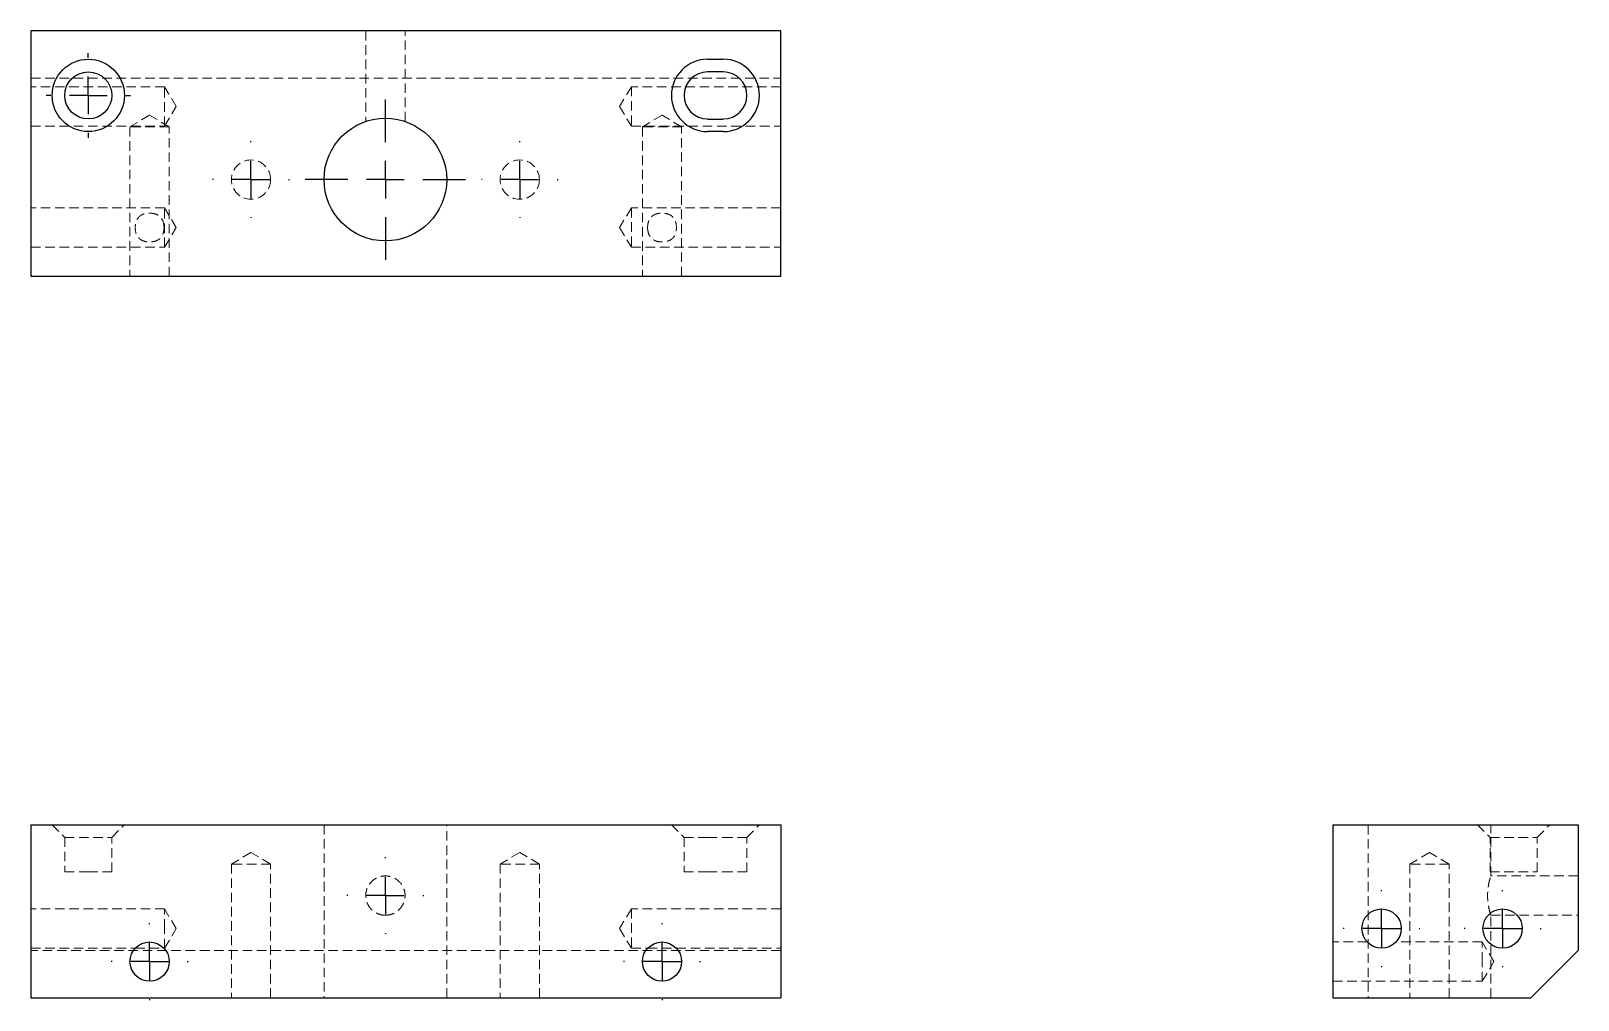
# Model space of a CAD drawing. Header units: millimetres. Extents: x 33 to 239, y 45 to 174.
import ezdxf

# ---------------------------------------------------------------- set-up
doc = ezdxf.new("R2010")
doc.units = ezdxf.units.MM
doc.linetypes.add('HIDDEN', pattern=[1.905, 1.27, -0.635])
doc.layers.add('10', color=7, linetype='Continuous')

# ---------------------------------------------------------------- blocks, each defined once
blk = doc.blocks.new('SW_CENTERMARKSYMBOL_0')
at = {"layer": '10', "color": 0}
for p, q in [((0, 5), (0, 5.12)), ((0, 0), (0, 2.5)), ((-5, 0), (-5.12, 0)), ((0, 0), (-2.5, 0)), ((0, 0), (0, -2.5)), ((0, 0), (2.5, 0)), ((5, 0), (5.12, 0)), ((0, -5), (0, -5.12))]:
    blk.add_line(p, q, dxfattribs=at)
blk = doc.blocks.new('SW_CENTERMARKSYMBOL_1')
at = {"layer": '10', "color": 0}
for p, q in [((0, 5), (0, 5.12)), ((0, 0), (0, 2.5)), ((-5, 0), (-5.12, 0)), ((0, 0), (-2.5, 0)), ((0, 0), (0, -2.5)), ((0, 0), (2.5, 0)), ((5, 0), (5.12, 0)), ((0, -5), (0, -5.12))]:
    blk.add_line(p, q, dxfattribs=at)
blk = doc.blocks.new('SW_CENTERMARKSYMBOL_2')
at = {"layer": '10', "color": 0}
for p, q in [((0, 5), (0, 5.12)), ((0, 0), (0, 2.5)), ((-5, 0), (-5.12, 0)), ((0, 0), (-2.5, 0)), ((0, 0), (0, -2.5)), ((0, 0), (2.5, 0)), ((5, 0), (5.12, 0)), ((0, -5), (0, -5.12))]:
    blk.add_line(p, q, dxfattribs=at)
blk = doc.blocks.new('SW_CENTERMARKSYMBOL_3')
at = {"layer": '10', "color": 0}
for p, q in [((0, 5), (0, 10.68)), ((0, 0), (0, 2.5)), ((-5, 0), (-10.68, 0)), ((0, 0), (-2.5, 0)), ((0, 0), (0, -2.5)), ((0, 0), (2.5, 0)), ((5, 0), (10.68, 0)), ((0, -5), (0, -10.68))]:
    blk.add_line(p, q, dxfattribs=at)
blk = doc.blocks.new('SW_CENTERMARKSYMBOL_4')
at = {"layer": '10', "color": 0}
for p, q in [((0, 5), (0, 5.64)), ((0, 0), (0, 2.5)), ((-5, 0), (-5.64, 0)), ((0, 0), (-2.5, 0)), ((0, 0), (0, -2.5)), ((0, 0), (2.5, 0)), ((5, 0), (5.64, 0)), ((0, -5), (0, -5.64))]:
    blk.add_line(p, q, dxfattribs=at)
blk = doc.blocks.new('SW_CENTERMARKSYMBOL_5')
at = {"layer": '10', "color": 0}
for p, q in [((0, 5), (0, 5.12)), ((0, 0), (0, 2.5)), ((-5, 0), (-5.12, 0)), ((0, 0), (-2.5, 0)), ((0, 0), (0, -2.5)), ((0, 0), (2.5, 0)), ((5, 0), (5.12, 0)), ((0, -5), (0, -5.12))]:
    blk.add_line(p, q, dxfattribs=at)
blk = doc.blocks.new('SW_CENTERMARKSYMBOL_6')
at = {"layer": '10', "color": 0}
for p, q in [((0, 5), (0, 5.12)), ((0, 0), (0, 2.5)), ((-5, 0), (-5.12, 0)), ((0, 0), (-2.5, 0)), ((0, 0), (0, -2.5)), ((0, 0), (2.5, 0)), ((5, 0), (5.12, 0)), ((0, -5), (0, -5.12))]:
    blk.add_line(p, q, dxfattribs=at)
blk = doc.blocks.new('SW_CENTERMARKSYMBOL_7')
at = {"layer": '10', "color": 0}
for p, q in [((0, 5), (0, 5.12)), ((0, 0), (0, 2.5)), ((-5, 0), (-5.12, 0)), ((0, 0), (-2.5, 0)), ((0, 0), (0, -2.5)), ((0, 0), (2.5, 0)), ((5, 0), (5.12, 0)), ((0, -5), (0, -5.12))]:
    blk.add_line(p, q, dxfattribs=at)
blk = doc.blocks.new('SW_CENTERMARKSYMBOL_8')
at = {"layer": '10', "color": 0}
for p, q in [((0, 5), (0, 5.12)), ((0, 0), (0, 2.5)), ((-5, 0), (-5.12, 0)), ((0, 0), (-2.5, 0)), ((0, 0), (0, -2.5)), ((0, 0), (2.5, 0)), ((5, 0), (5.12, 0)), ((0, -5), (0, -5.12))]:
    blk.add_line(p, q, dxfattribs=at)

msp = doc.modelspace()

# ---------------------------------------------------------------- linework, layer by layer
at = {"color": 7, "linetype": 'Continuous', "lineweight": 25}
for p, q in [((33, 174.35), (33, 141.65)), ((133, 174.35), (33, 174.35)), ((133, 141.65), (133, 174.35)), ((123.25, 170.58), (125.35, 170.58)), ((125.35, 168.9), (123.25, 168.9)), ((123.25, 162.61), (125.35, 162.61)), ((125.35, 160.94), (123.25, 160.94)), ((33, 141.65), (133, 141.65)), ((33, 68.53), (33, 45.47)), ((33, 68.53), (133, 68.53)), ((133, 68.53), (133, 45.47)), ((206.65, 68.53), (206.65, 45.47)), ((206.65, 68.53), (239.35, 68.53)), ((239.35, 68.53), (239.35, 51.76)), ((46.91, 52.07), (46.91, 52.07)), ((233.06, 45.47), (239.35, 51.76)), ((33, 45.47), (133, 45.47)), ((206.65, 45.47), (233.06, 45.47))]:
    msp.add_line(p, q, dxfattribs=at)
at = {"color": 7, "linetype": 'HIDDEN', "lineweight": 18}
for p, q in [((77.65, 174.35), (77.65, 162.29)), ((82.9, 162.29), (82.9, 174.35)), ((33, 168.06), (133, 168.06)), ((50.82, 166.91), (33, 166.91)), ((50.82, 161.67), (50.82, 166.91)), ((52.39, 164.29), (50.82, 166.91)), ((113.08, 166.91), (111.51, 164.29)), ((113.08, 166.91), (113.08, 161.67)), ((133, 166.91), (113.08, 166.91)), ((48.83, 163.14), (46.21, 161.56)), ((51.45, 161.56), (48.83, 163.14)), ((50.82, 161.67), (52.39, 164.29)), ((111.51, 164.29), (113.08, 161.67)), ((117.17, 163.14), (114.55, 161.56)), ((119.79, 161.56), (117.17, 163.14)), ((33, 161.67), (50.82, 161.67)), ((51.45, 161.56), (46.21, 161.56)), ((46.21, 161.56), (46.21, 141.65)), ((51.45, 141.65), (51.45, 161.56)), ((113.08, 161.67), (133, 161.67)), ((119.79, 161.56), (114.55, 161.56)), ((114.55, 161.56), (114.55, 141.65)), ((119.79, 141.65), (119.79, 161.56)), ((50.82, 150.77), (33, 150.77)), ((50.82, 145.53), (50.82, 150.77)), ((52.39, 148.15), (50.82, 150.77)), ((113.08, 150.77), (111.51, 148.15)), ((113.08, 150.77), (113.08, 145.53)), ((133, 150.77), (113.08, 150.77)), ((50.82, 145.53), (52.39, 148.15)), ((111.51, 148.15), (113.08, 145.53)), ((33, 145.53), (50.82, 145.53)), ((113.08, 145.53), (133, 145.53)), ((35.83, 68.53), (37.51, 66.85)), ((43.8, 66.85), (45.47, 68.53)), ((72.1, 68.53), (72.1, 45.47)), ((88.45, 45.47), (88.45, 68.53)), ((118.43, 68.53), (120.11, 66.85)), ((128.49, 66.85), (130.17, 68.53)), ((211.36, 68.53), (211.36, 45.47)), ((225.94, 68.53), (227.61, 66.85)), ((227.72, 61.72), (227.72, 68.53)), ((233.9, 66.85), (235.58, 68.53)), ((37.51, 66.85), (43.8, 66.85)), ((37.51, 66.85), (37.51, 62.24)), ((43.8, 62.24), (43.8, 66.85)), ((120.11, 66.85), (123.25, 66.85)), ((120.11, 66.85), (120.11, 62.24)), ((123.25, 66.85), (125.35, 66.85)), ((125.35, 66.85), (128.49, 66.85)), ((128.49, 62.24), (128.49, 66.85)), ((227.61, 66.85), (233.9, 66.85)), ((227.61, 62.24), (227.61, 66.85)), ((233.9, 62.24), (233.9, 66.85)), ((62.35, 64.86), (59.73, 63.29)), ((64.97, 63.29), (62.35, 64.86)), ((98.2, 64.86), (95.58, 63.29)), ((100.82, 63.29), (98.2, 64.86)), ((219.54, 64.86), (216.92, 63.29)), ((222.16, 63.29), (219.54, 64.86)), ((37.51, 62.24), (40.65, 62.24)), ((40.65, 62.24), (43.8, 62.24)), ((64.97, 63.29), (59.73, 63.29)), ((59.73, 63.29), (59.73, 45.47)), ((64.97, 45.47), (64.97, 63.29)), ((100.82, 63.29), (95.58, 63.29)), ((95.58, 63.29), (95.58, 45.47)), ((100.82, 45.47), (100.82, 63.29)), ((120.11, 62.24), (123.25, 62.24)), ((123.25, 62.24), (125.35, 62.24)), ((125.35, 62.24), (128.49, 62.24)), ((222.16, 63.29), (216.92, 63.29)), ((216.92, 63.29), (216.92, 45.47)), ((222.16, 45.47), (222.16, 63.29)), ((227.61, 62.24), (233.9, 62.24)), ((239.35, 61.72), (227.72, 61.72)), ((50.82, 57.31), (33, 57.31)), ((50.82, 54.69), (50.82, 57.31)), ((52.39, 54.69), (50.82, 57.31)), ((113.08, 57.31), (111.51, 54.69)), ((113.08, 57.31), (113.08, 52.07)), ((133, 57.31), (113.08, 57.31)), ((227.72, 45.47), (227.72, 56.48)), ((227.72, 56.48), (239.35, 56.48)), ((50.82, 52.07), (50.82, 54.69)), ((50.82, 52.07), (52.39, 54.69)), ((111.51, 54.69), (113.08, 52.07)), ((33, 52.07), (46.91, 52.07)), ((133, 51.76), (33, 51.76)), ((46.91, 52.07), (50.75, 52.07)), ((50.75, 52.07), (50.82, 52.07)), ((113.08, 52.07), (115.25, 52.07)), ((115.25, 52.07), (119.09, 52.07)), ((119.09, 52.07), (133, 52.07)), ((211.24, 52.91), (206.65, 52.91)), ((226.56, 52.91), (215.05, 52.91)), ((226.56, 50.29), (226.56, 52.91)), ((228.14, 50.29), (226.56, 52.91)), ((226.56, 47.67), (226.56, 50.29)), ((226.56, 47.67), (228.14, 50.29)), ((206.65, 47.67), (226.56, 47.67))]:
    msp.add_line(p, q, dxfattribs=at)
at = {"color": 7, "linetype": 'Continuous', "lineweight": 25}
for centre, radius in [((40.65, 165.76), 4.82), ((40.65, 165.76), 3.14), ((80.27, 154.54), 8.18), ((213.15, 54.69), 2.62), ((229.29, 54.69), 2.62), ((48.83, 50.29), 2.62), ((117.17, 50.29), 2.62)]:
    msp.add_circle(centre, radius, dxfattribs=at)
at = {"color": 7, "linetype": 'HIDDEN', "lineweight": 18}
for centre in [(62.35, 154.54), (98.2, 154.54)]:
    msp.add_circle(centre, 2.62, dxfattribs=at)
at = {"color": 7, "linetype": 'Continuous', "lineweight": 25}
for centre, radius, start, end in [((123.25, 165.76), 4.82, 90, 270), ((125.35, 165.76), 4.82, 270, 90), ((123.25, 165.76), 3.14, 90, 270), ((125.35, 165.76), 3.14, 270, 90)]:
    msp.add_arc(centre, radius, start, end, dxfattribs=at)
at = {"color": 7, "linetype": 'HIDDEN', "lineweight": 18}
for points, knots in [([(50.75, 148.15), (50.75, 148.01), (50.74, 147.88), (50.7, 147.62), (50.67, 147.48), (50.59, 147.24), (50.54, 147.13), (50.41, 146.91), (50.34, 146.81), (50.17, 146.64), (50.07, 146.56), (49.85, 146.44), (49.74, 146.39), (49.49, 146.3), (49.36, 146.27), (49.1, 146.24), (48.96, 146.23), (48.56, 146.23), (48.29, 146.26), (47.92, 146.38), (47.81, 146.44), (47.59, 146.56), (47.5, 146.64), (47.23, 146.9), (47.11, 147.12), (46.94, 147.61), (46.91, 147.87), (46.91, 148.28), (46.92, 148.42), (46.95, 148.68), (46.98, 148.81), (47.07, 149.05), (47.12, 149.17), (47.24, 149.38), (47.32, 149.48), (47.49, 149.65), (47.59, 149.73), (47.8, 149.86), (47.92, 149.91), (48.17, 149.99), (48.29, 150.02), (48.56, 150.06), (48.69, 150.07), (49.1, 150.07), (49.37, 150.03), (49.73, 149.91), (49.85, 149.86), (50.06, 149.73), (50.16, 149.66), (50.42, 149.4), (50.55, 149.18), (50.71, 148.69), (50.75, 148.42), (50.75, 148.15)], [0, 0, 0, 0, 0.03125, 0.03125, 0.0625, 0.0625, 0.09375, 0.09375, 0.125, 0.125, 0.15625, 0.15625, 0.1875, 0.1875, 0.21875, 0.21875, 0.25, 0.25, 0.3125, 0.3125, 0.34375, 0.34375, 0.375, 0.375, 0.4375, 0.4375, 0.5, 0.5, 0.53125, 0.53125, 0.5625, 0.5625, 0.59375, 0.59375, 0.625, 0.625, 0.65625, 0.65625, 0.6875, 0.6875, 0.71875, 0.71875, 0.75, 0.75, 0.8125, 0.8125, 0.84375, 0.84375, 0.875, 0.875, 0.9375, 0.9375, 1, 1, 1, 1]), ([(115.25, 148.15), (115.25, 148.28), (115.26, 148.42), (115.3, 148.68), (115.33, 148.81), (115.41, 149.05), (115.46, 149.17), (115.59, 149.38), (115.66, 149.48), (115.83, 149.65), (115.93, 149.73), (116.15, 149.86), (116.26, 149.91), (116.51, 149.99), (116.64, 150.02), (116.9, 150.06), (117.04, 150.07), (117.44, 150.07), (117.71, 150.03), (118.08, 149.91), (118.19, 149.86), (118.41, 149.73), (118.5, 149.66), (118.77, 149.4), (118.89, 149.18), (119.06, 148.69), (119.09, 148.42), (119.09, 148.01), (119.08, 147.88), (119.05, 147.62), (119.02, 147.49), (118.93, 147.24), (118.88, 147.13), (118.76, 146.91), (118.68, 146.81), (118.51, 146.64), (118.41, 146.56), (118.2, 146.44), (118.08, 146.39), (117.83, 146.3), (117.71, 146.27), (117.44, 146.24), (117.31, 146.23), (116.9, 146.23), (116.63, 146.26), (116.27, 146.38), (116.15, 146.44), (115.94, 146.56), (115.84, 146.64), (115.58, 146.9), (115.45, 147.12), (115.29, 147.61), (115.25, 147.88), (115.25, 148.15)], [0, 0, 0, 0, 0.03125, 0.03125, 0.0625, 0.0625, 0.09375, 0.09375, 0.125, 0.125, 0.15625, 0.15625, 0.1875, 0.1875, 0.21875, 0.21875, 0.25, 0.25, 0.3125, 0.3125, 0.34375, 0.34375, 0.375, 0.375, 0.4375, 0.4375, 0.5, 0.5, 0.53125, 0.53125, 0.5625, 0.5625, 0.59375, 0.59375, 0.625, 0.625, 0.65625, 0.65625, 0.6875, 0.6875, 0.71875, 0.71875, 0.75, 0.75, 0.8125, 0.8125, 0.84375, 0.84375, 0.875, 0.875, 0.9375, 0.9375, 1, 1, 1, 1]), ([(80.27, 56.48), (80.45, 56.48), (80.62, 56.49), (80.96, 56.56), (81.12, 56.61), (81.44, 56.74), (81.59, 56.82), (81.87, 57.01), (82.01, 57.12), (82.37, 57.48), (82.56, 57.77), (82.76, 58.25), (82.81, 58.41), (82.88, 58.75), (82.9, 58.92), (82.9, 59.27), (82.88, 59.44), (82.81, 59.78), (82.76, 59.95), (82.63, 60.26), (82.55, 60.41), (82.36, 60.7), (82.25, 60.83), (81.89, 61.19), (81.6, 61.38), (81.13, 61.58), (80.96, 61.63), (80.62, 61.7), (80.45, 61.72), (80.1, 61.72), (79.93, 61.7), (79.59, 61.63), (79.43, 61.58), (79.11, 61.45), (78.96, 61.37), (78.68, 61.18), (78.54, 61.07), (78.18, 60.71), (77.99, 60.42), (77.79, 59.95), (77.74, 59.78), (77.67, 59.44), (77.65, 59.27), (77.65, 58.92), (77.67, 58.75), (77.74, 58.41), (77.79, 58.25), (77.92, 57.93), (78, 57.78), (78.19, 57.5), (78.3, 57.36), (78.66, 57), (78.95, 56.81), (79.42, 56.61), (79.59, 56.56), (79.93, 56.49), (80.1, 56.48), (80.27, 56.48)], [0, 0, 0, 0, 0.03125, 0.03125, 0.0625, 0.0625, 0.09375, 0.09375, 0.125, 0.125, 0.1875, 0.1875, 0.21875, 0.21875, 0.25, 0.25, 0.28125, 0.28125, 0.3125, 0.3125, 0.34375, 0.34375, 0.375, 0.375, 0.4375, 0.4375, 0.46875, 0.46875, 0.5, 0.5, 0.53125, 0.53125, 0.5625, 0.5625, 0.59375, 0.59375, 0.625, 0.625, 0.6875, 0.6875, 0.71875, 0.71875, 0.75, 0.75, 0.78125, 0.78125, 0.8125, 0.8125, 0.84375, 0.84375, 0.875, 0.875, 0.9375, 0.9375, 0.96875, 0.96875, 1, 1, 1, 1]), ([(227.72, 56.48), (227.71, 56.5), (227.69, 56.56), (227.56, 56.99), (227.41, 57.62), (227.31, 58.37), (227.27, 59.17), (227.32, 59.95), (227.44, 60.72), (227.6, 61.33), (227.69, 61.65), (227.73, 61.76), (227.7, 61.67), (227.69, 61.63)], [0, 0, 0, 0, 0.097228, 0.194348, 0.294311, 0.396847, 0.468808, 0.565891, 0.66285, 0.762999, 0.865494, 0.937616, 1, 1, 1, 1])]:
    msp.add_open_spline(points, degree=3, knots=knots, dxfattribs=at)

# ---------------------------------------------------------------- block references
at = {"layer": '10'}
for name, p in [('SW_CENTERMARKSYMBOL_4', (40.65, 165.76)), ('SW_CENTERMARKSYMBOL_3', (80.27, 154.54)), ('SW_CENTERMARKSYMBOL_6', (62.35, 154.54)), ('SW_CENTERMARKSYMBOL_5', (98.2, 154.54)), ('SW_CENTERMARKSYMBOL_2', (80.27, 59.1)), ('SW_CENTERMARKSYMBOL_8', (213.15, 54.69)), ('SW_CENTERMARKSYMBOL_7', (229.29, 54.69)), ('SW_CENTERMARKSYMBOL_0', (48.83, 50.29)), ('SW_CENTERMARKSYMBOL_1', (117.17, 50.29))]:
    msp.add_blockref(name, p, dxfattribs=at)

doc.saveas('drawing.dxf')
